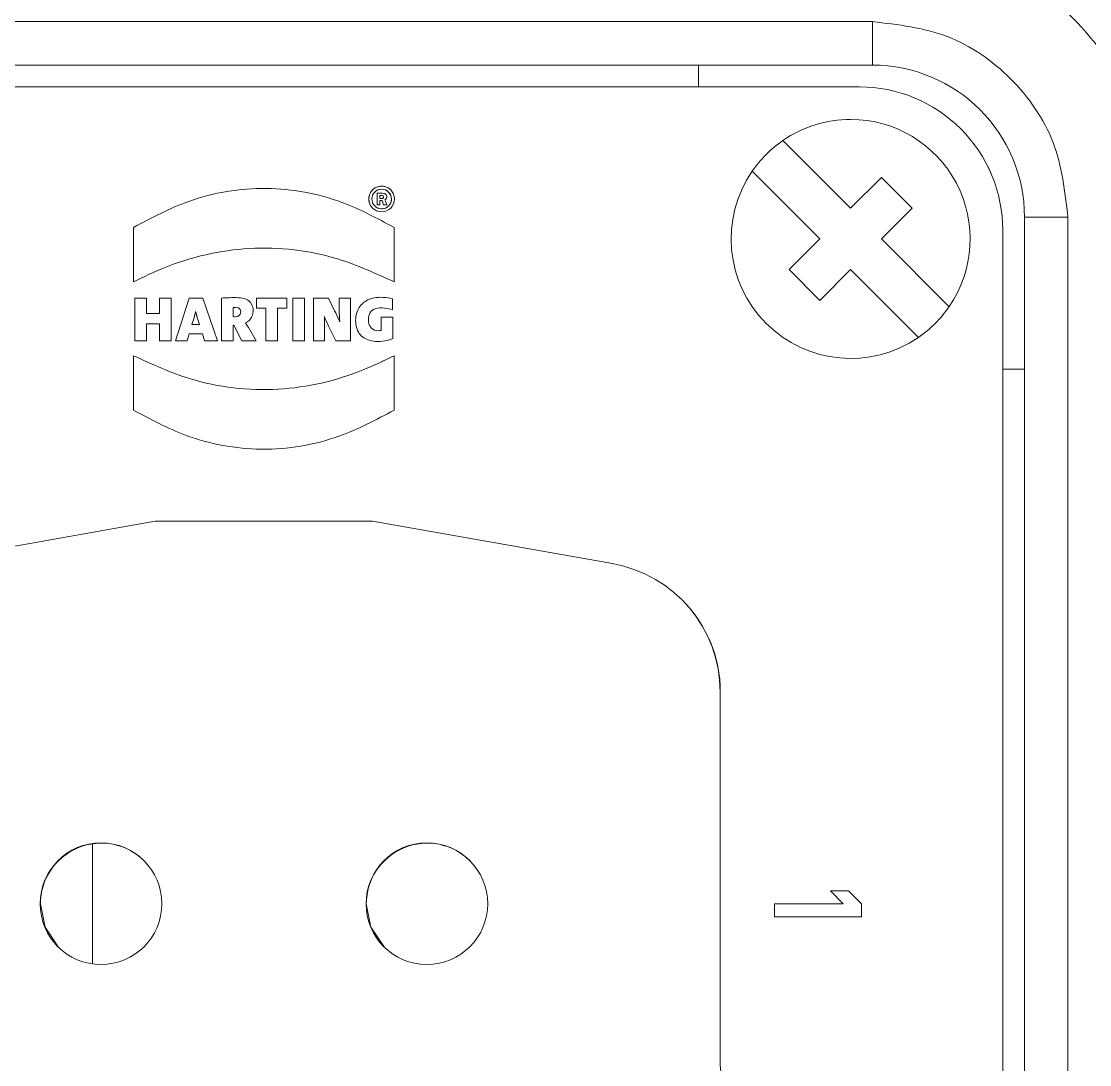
# Model space of a CAD drawing. Extents: x 4137 to 28680, y 2446 to 6814.
# Drawn here: x 24888.72 to 24919.69, y 5605.47 to 5635.72 of the extents above; entities that cross this region are included whole.
import ezdxf

# ---------------------------------------------------------------- set-up
doc = ezdxf.new("R2010")
doc.units = 0
doc.header["$LTSCALE"] = 0.5
doc.layers.get('0').update_dxf_attribs({"linetype": 'CONTINUOUS'})

msp = doc.modelspace()

# ---------------------------------------------------------------- linework, layer by layer
at = {"color": 7, "linetype": 'Continuous', "lineweight": 15}
for p, q in [((24913.392, 5635.715), (24878.112, 5635.715)), ((24913.392, 5635.715), (24878.112, 5635.715)), ((24913.392, 5635.715), (24913.392, 5634.455)), ((24913.392, 5635.715), (24913.392, 5634.455)), ((24913.392, 5634.455), (24878.112, 5634.455)), ((24913.392, 5634.455), (24878.112, 5634.455)), ((24908.352, 5634.455), (24908.352, 5633.824)), ((24908.352, 5634.455), (24908.352, 5633.824)), ((24913.015, 5633.824), (24878.491, 5633.824)), ((24913.015, 5633.824), (24878.491, 5633.824)), ((24915.955, 5632.606), (24915.955, 5632.606)), ((24915.955, 5632.606), (24915.955, 5632.606)), ((24910.798, 5632.27), (24912.762, 5630.306)), ((24910.798, 5632.27), (24912.762, 5630.306)), ((24911.871, 5629.415), (24909.907, 5631.379)), ((24911.871, 5629.415), (24909.907, 5631.379)), ((24912.762, 5630.306), (24913.653, 5631.197)), ((24912.762, 5630.306), (24913.653, 5631.197)), ((24913.653, 5631.197), (24914.544, 5630.306)), ((24913.653, 5631.197), (24914.544, 5630.306)), ((24899.186, 5630.743), (24899.03, 5630.743)), ((24899.03, 5630.743), (24899.03, 5630.405)), ((24899.03, 5630.743), (24899.03, 5630.405)), ((24899.03, 5630.743), (24899.03, 5630.743)), ((24899.186, 5630.743), (24899.03, 5630.743)), ((24899.186, 5630.743), (24899.03, 5630.743)), ((24899.03, 5630.743), (24899.03, 5630.405)), ((24899.03, 5630.743), (24899.03, 5630.405)), ((24899.03, 5630.743), (24899.03, 5630.743)), ((24899.186, 5630.743), (24899.03, 5630.743)), ((24899.114, 5630.679), (24899.171, 5630.679)), ((24899.114, 5630.679), (24899.114, 5630.583)), ((24899.114, 5630.679), (24899.171, 5630.679)), ((24899.114, 5630.679), (24899.114, 5630.583)), ((24899.256, 5630.73), (24899.186, 5630.743)), ((24899.256, 5630.73), (24899.186, 5630.743)), ((24899.186, 5630.743), (24899.186, 5630.743)), ((24899.256, 5630.73), (24899.186, 5630.743)), ((24899.256, 5630.73), (24899.186, 5630.743)), ((24899.186, 5630.743), (24899.186, 5630.743)), ((24899.205, 5630.665), (24899.205, 5630.665)), ((24899.205, 5630.665), (24899.205, 5630.665)), ((24899.296, 5630.696), (24899.256, 5630.73)), ((24899.296, 5630.696), (24899.256, 5630.73)), ((24899.256, 5630.73), (24899.256, 5630.73)), ((24899.296, 5630.696), (24899.256, 5630.73)), ((24899.296, 5630.696), (24899.256, 5630.73)), ((24899.256, 5630.73), (24899.256, 5630.73)), ((24899.309, 5630.645), (24899.296, 5630.696)), ((24899.309, 5630.645), (24899.296, 5630.696)), ((24899.302, 5630.601), (24899.309, 5630.645)), ((24899.302, 5630.601), (24899.309, 5630.645)), ((24899.364, 5630.774), (24899.364, 5630.774)), ((24899.364, 5630.774), (24899.364, 5630.774)), ((24898.961, 5630.372), (24898.961, 5630.371)), ((24898.961, 5630.372), (24898.961, 5630.371)), ((24899.03, 5630.405), (24899.114, 5630.405)), ((24899.03, 5630.405), (24899.114, 5630.405)), ((24899.171, 5630.583), (24899.114, 5630.583)), ((24899.114, 5630.583), (24899.171, 5630.583)), ((24899.114, 5630.583), (24899.114, 5630.583)), ((24899.171, 5630.583), (24899.114, 5630.583)), ((24899.114, 5630.583), (24899.171, 5630.583)), ((24899.114, 5630.583), (24899.114, 5630.583)), ((24899.114, 5630.405), (24899.114, 5630.526)), ((24899.114, 5630.526), (24899.177, 5630.526)), ((24899.114, 5630.405), (24899.114, 5630.526)), ((24899.114, 5630.526), (24899.177, 5630.526)), ((24899.171, 5630.583), (24899.171, 5630.583)), ((24899.171, 5630.583), (24899.171, 5630.583)), ((24899.177, 5630.526), (24899.22, 5630.405)), ((24899.177, 5630.526), (24899.22, 5630.405)), ((24899.177, 5630.526), (24899.177, 5630.526)), ((24899.177, 5630.526), (24899.22, 5630.405)), ((24899.177, 5630.526), (24899.22, 5630.405)), ((24899.177, 5630.526), (24899.177, 5630.526)), ((24899.22, 5630.405), (24899.313, 5630.405)), ((24899.22, 5630.405), (24899.313, 5630.405)), ((24899.25, 5630.551), (24899.281, 5630.571)), ((24899.25, 5630.551), (24899.281, 5630.571)), ((24899.264, 5630.529), (24899.25, 5630.551)), ((24899.264, 5630.529), (24899.25, 5630.551)), ((24899.27, 5630.514), (24899.264, 5630.529)), ((24899.27, 5630.514), (24899.264, 5630.529)), ((24899.313, 5630.405), (24899.27, 5630.514)), ((24899.313, 5630.405), (24899.27, 5630.514)), ((24899.281, 5630.571), (24899.302, 5630.601)), ((24899.281, 5630.571), (24899.302, 5630.601)), ((24899.447, 5630.573), (24899.447, 5630.573)), ((24899.447, 5630.573), (24899.447, 5630.573)), ((24914.544, 5630.306), (24913.653, 5629.415)), ((24914.544, 5630.306), (24913.653, 5629.415)), ((24919.062, 5630.045), (24917.802, 5630.045)), ((24917.802, 5573.345), (24917.802, 5630.045)), ((24919.062, 5630.045), (24917.802, 5630.045)), ((24917.802, 5573.345), (24917.802, 5630.045)), ((24919.062, 5573.345), (24919.062, 5630.045)), ((24919.062, 5573.345), (24919.062, 5630.045)), ((24891.966, 5628.169), (24891.966, 5629.748)), ((24891.966, 5629.748), (24891.966, 5629.748)), ((24891.966, 5629.748), (24891.966, 5628.169)), ((24891.966, 5628.169), (24891.966, 5629.748)), ((24891.966, 5629.748), (24891.966, 5629.748)), ((24891.966, 5629.748), (24891.966, 5628.169)), ((24899.526, 5629.748), (24899.526, 5628.169)), ((24899.526, 5629.748), (24899.526, 5628.169)), ((24910.98, 5628.524), (24911.871, 5629.415)), ((24910.98, 5628.524), (24911.871, 5629.415)), ((24913.653, 5629.415), (24915.617, 5627.451)), ((24913.653, 5629.415), (24915.617, 5627.451)), ((24917.173, 5573.722), (24917.173, 5629.666)), ((24917.173, 5573.722), (24917.173, 5629.666)), ((24911.871, 5627.633), (24910.98, 5628.524)), ((24911.871, 5627.633), (24910.98, 5628.524)), ((24912.762, 5628.524), (24911.871, 5627.633)), ((24912.762, 5628.524), (24911.871, 5627.633)), ((24914.726, 5626.56), (24912.762, 5628.524)), ((24914.726, 5626.56), (24912.762, 5628.524)), ((24892.006, 5627.702), (24892.348, 5627.702)), ((24892.006, 5626.465), (24892.006, 5627.702)), ((24892.006, 5626.465), (24892.006, 5627.702)), ((24892.006, 5627.702), (24892.006, 5627.702)), ((24892.006, 5627.702), (24892.348, 5627.702)), ((24892.006, 5627.702), (24892.348, 5627.702)), ((24892.006, 5626.465), (24892.006, 5627.702)), ((24892.006, 5626.465), (24892.006, 5627.702)), ((24892.006, 5627.702), (24892.006, 5627.702)), ((24892.006, 5627.702), (24892.348, 5627.702)), ((24892.348, 5627.702), (24892.348, 5627.251)), ((24892.348, 5627.702), (24892.348, 5627.251)), ((24892.718, 5627.702), (24893.059, 5627.702)), ((24892.718, 5627.251), (24892.718, 5627.702)), ((24892.718, 5627.251), (24892.718, 5627.702)), ((24892.718, 5627.702), (24892.718, 5627.702)), ((24892.718, 5627.702), (24893.059, 5627.702)), ((24892.718, 5627.702), (24893.059, 5627.702)), ((24892.718, 5627.251), (24892.718, 5627.702)), ((24892.718, 5627.251), (24892.718, 5627.702)), ((24892.718, 5627.702), (24892.718, 5627.702)), ((24892.718, 5627.702), (24893.059, 5627.702)), ((24893.059, 5627.702), (24893.059, 5626.465)), ((24893.059, 5627.702), (24893.059, 5626.465)), ((24893.181, 5626.465), (24893.585, 5627.702)), ((24893.181, 5626.465), (24893.585, 5627.702)), ((24893.182, 5626.465), (24893.585, 5627.702)), ((24893.182, 5626.465), (24893.585, 5627.702)), ((24893.585, 5627.702), (24893.975, 5627.702)), ((24893.585, 5627.702), (24893.585, 5627.702)), ((24893.585, 5627.702), (24893.975, 5627.702)), ((24893.585, 5627.702), (24893.975, 5627.702)), ((24893.585, 5627.702), (24893.585, 5627.702)), ((24893.585, 5627.702), (24893.975, 5627.702)), ((24893.975, 5627.702), (24894.399, 5626.465)), ((24893.975, 5627.702), (24894.399, 5626.465)), ((24894.52, 5627.702), (24894.571, 5627.705)), ((24894.52, 5627.702), (24894.571, 5627.705)), ((24894.52, 5627.702), (24894.571, 5627.705)), ((24894.52, 5627.702), (24894.571, 5627.705)), ((24894.52, 5626.465), (24894.52, 5627.702)), ((24894.52, 5626.465), (24894.52, 5627.702)), ((24894.52, 5627.702), (24894.52, 5627.702)), ((24894.52, 5626.465), (24894.52, 5627.702)), ((24894.52, 5626.465), (24894.52, 5627.702)), ((24894.52, 5627.702), (24894.52, 5627.702)), ((24894.571, 5627.705), (24894.627, 5627.708)), ((24894.571, 5627.705), (24894.627, 5627.708)), ((24894.571, 5627.705), (24894.627, 5627.708)), ((24894.571, 5627.705), (24894.627, 5627.708)), ((24894.571, 5627.705), (24894.571, 5627.705)), ((24894.571, 5627.705), (24894.571, 5627.705)), ((24894.627, 5627.708), (24894.686, 5627.71)), ((24894.627, 5627.708), (24894.686, 5627.71)), ((24894.627, 5627.708), (24894.686, 5627.709)), ((24894.627, 5627.708), (24894.686, 5627.709)), ((24894.627, 5627.708), (24894.627, 5627.708)), ((24894.627, 5627.708), (24894.627, 5627.708)), ((24894.686, 5627.71), (24894.748, 5627.711)), ((24894.686, 5627.709), (24894.748, 5627.711)), ((24894.686, 5627.71), (24894.748, 5627.711)), ((24894.686, 5627.709), (24894.748, 5627.711)), ((24894.686, 5627.71), (24894.686, 5627.709)), ((24894.686, 5627.71), (24894.686, 5627.709)), ((24894.748, 5627.711), (24894.811, 5627.712)), ((24894.748, 5627.711), (24894.811, 5627.712)), ((24894.748, 5627.711), (24894.811, 5627.712)), ((24894.748, 5627.711), (24894.811, 5627.712)), ((24894.748, 5627.711), (24894.748, 5627.711)), ((24894.748, 5627.711), (24894.748, 5627.711)), ((24894.811, 5627.712), (24894.877, 5627.712)), ((24894.811, 5627.712), (24894.877, 5627.712)), ((24894.811, 5627.712), (24894.811, 5627.712)), ((24894.811, 5627.712), (24894.877, 5627.712)), ((24894.811, 5627.712), (24894.877, 5627.712)), ((24894.811, 5627.712), (24894.811, 5627.712)), ((24894.877, 5627.712), (24894.943, 5627.712)), ((24894.877, 5627.712), (24894.943, 5627.712)), ((24894.877, 5627.712), (24894.877, 5627.712)), ((24894.877, 5627.712), (24894.943, 5627.712)), ((24894.877, 5627.712), (24894.943, 5627.712)), ((24894.877, 5627.712), (24894.877, 5627.712)), ((24894.943, 5627.712), (24895.008, 5627.71)), ((24894.943, 5627.712), (24895.008, 5627.71)), ((24894.943, 5627.712), (24894.943, 5627.712)), ((24894.943, 5627.712), (24895.008, 5627.71)), ((24894.943, 5627.712), (24895.008, 5627.71)), ((24894.943, 5627.712), (24894.943, 5627.712)), ((24895.008, 5627.71), (24895.069, 5627.705)), ((24895.008, 5627.71), (24895.07, 5627.705)), ((24895.008, 5627.71), (24895.008, 5627.71)), ((24895.008, 5627.71), (24895.069, 5627.705)), ((24895.008, 5627.71), (24895.07, 5627.705)), ((24895.008, 5627.71), (24895.008, 5627.71)), ((24895.069, 5627.705), (24895.126, 5627.696)), ((24895.069, 5627.705), (24895.07, 5627.705)), ((24895.069, 5627.705), (24895.126, 5627.696)), ((24895.069, 5627.705), (24895.07, 5627.705)), ((24895.07, 5627.705), (24895.126, 5627.696)), ((24895.07, 5627.705), (24895.126, 5627.696)), ((24895.126, 5627.696), (24895.178, 5627.683)), ((24895.126, 5627.696), (24895.178, 5627.683)), ((24895.126, 5627.696), (24895.126, 5627.696)), ((24895.126, 5627.696), (24895.178, 5627.683)), ((24895.126, 5627.696), (24895.178, 5627.683)), ((24895.126, 5627.696), (24895.126, 5627.696)), ((24895.178, 5627.683), (24895.226, 5627.667)), ((24895.178, 5627.683), (24895.226, 5627.667)), ((24895.178, 5627.683), (24895.178, 5627.683)), ((24895.178, 5627.683), (24895.226, 5627.667)), ((24895.178, 5627.683), (24895.226, 5627.667)), ((24895.178, 5627.683), (24895.178, 5627.683)), ((24895.226, 5627.667), (24895.269, 5627.646)), ((24895.226, 5627.667), (24895.269, 5627.646)), ((24895.226, 5627.667), (24895.226, 5627.667)), ((24895.226, 5627.667), (24895.269, 5627.646)), ((24895.226, 5627.667), (24895.269, 5627.646)), ((24895.226, 5627.667), (24895.226, 5627.667)), ((24895.269, 5627.646), (24895.307, 5627.622)), ((24895.269, 5627.646), (24895.307, 5627.621)), ((24895.269, 5627.646), (24895.269, 5627.646)), ((24895.269, 5627.646), (24895.307, 5627.622)), ((24895.269, 5627.646), (24895.307, 5627.621)), ((24895.269, 5627.646), (24895.269, 5627.646)), ((24895.307, 5627.622), (24895.341, 5627.593)), ((24895.307, 5627.622), (24895.307, 5627.621)), ((24895.307, 5627.622), (24895.341, 5627.593)), ((24895.307, 5627.622), (24895.307, 5627.621)), ((24895.307, 5627.621), (24895.341, 5627.593)), ((24895.307, 5627.621), (24895.341, 5627.593)), ((24895.341, 5627.593), (24895.369, 5627.559)), ((24895.341, 5627.593), (24895.369, 5627.559)), ((24895.369, 5627.559), (24895.393, 5627.522)), ((24895.369, 5627.559), (24895.393, 5627.522)), ((24895.536, 5627.702), (24896.412, 5627.702)), ((24895.536, 5627.409), (24895.536, 5627.702)), ((24895.536, 5627.702), (24896.412, 5627.702)), ((24895.536, 5627.702), (24895.536, 5627.702)), ((24895.536, 5627.409), (24895.536, 5627.702)), ((24895.536, 5627.702), (24896.412, 5627.702)), ((24895.536, 5627.409), (24895.536, 5627.702)), ((24895.536, 5627.702), (24896.412, 5627.702)), ((24895.536, 5627.702), (24895.536, 5627.702)), ((24895.536, 5627.409), (24895.536, 5627.702)), ((24896.412, 5627.702), (24896.412, 5627.409)), ((24896.412, 5627.702), (24896.412, 5627.409)), ((24896.584, 5626.465), (24896.584, 5627.702)), ((24896.584, 5627.702), (24896.925, 5627.702)), ((24896.584, 5626.465), (24896.584, 5627.702)), ((24896.584, 5627.702), (24896.584, 5627.702)), ((24896.584, 5627.702), (24896.925, 5627.702)), ((24896.584, 5626.465), (24896.584, 5627.702)), ((24896.584, 5627.702), (24896.925, 5627.702)), ((24896.584, 5626.465), (24896.584, 5627.702)), ((24896.584, 5627.702), (24896.584, 5627.702)), ((24896.584, 5627.702), (24896.925, 5627.702)), ((24896.925, 5627.702), (24896.925, 5626.465)), ((24896.925, 5627.702), (24896.925, 5626.465)), ((24897.182, 5627.702), (24897.618, 5627.702)), ((24897.182, 5626.465), (24897.182, 5627.702)), ((24897.182, 5626.465), (24897.182, 5627.702)), ((24897.182, 5627.702), (24897.182, 5627.702)), ((24897.182, 5627.702), (24897.618, 5627.702)), ((24897.182, 5627.702), (24897.618, 5627.702)), ((24897.182, 5626.465), (24897.182, 5627.702)), ((24897.182, 5626.465), (24897.182, 5627.702)), ((24897.182, 5627.702), (24897.182, 5627.702)), ((24897.182, 5627.702), (24897.618, 5627.702)), ((24897.618, 5627.702), (24897.798, 5627.334)), ((24897.618, 5627.702), (24897.798, 5627.334)), ((24897.935, 5627.702), (24898.264, 5627.702)), ((24897.935, 5627.27), (24897.935, 5627.702)), ((24897.935, 5627.27), (24897.935, 5627.702)), ((24897.935, 5627.702), (24897.935, 5627.702)), ((24897.935, 5627.702), (24898.264, 5627.702)), ((24897.935, 5627.702), (24898.264, 5627.702)), ((24897.935, 5627.27), (24897.935, 5627.702)), ((24897.935, 5627.27), (24897.935, 5627.702)), ((24897.935, 5627.702), (24897.935, 5627.702)), ((24897.935, 5627.702), (24898.264, 5627.702)), ((24898.264, 5627.702), (24898.264, 5626.465)), ((24898.264, 5627.702), (24898.264, 5626.465)), ((24898.57, 5627.503), (24898.603, 5627.537)), ((24898.57, 5627.503), (24898.603, 5627.537)), ((24898.57, 5627.503), (24898.603, 5627.537)), ((24898.57, 5627.503), (24898.603, 5627.537)), ((24898.603, 5627.537), (24898.638, 5627.568)), ((24898.603, 5627.537), (24898.638, 5627.568)), ((24898.603, 5627.537), (24898.638, 5627.568)), ((24898.603, 5627.537), (24898.638, 5627.568)), ((24898.603, 5627.537), (24898.603, 5627.537)), ((24898.603, 5627.537), (24898.603, 5627.537)), ((24898.638, 5627.568), (24898.676, 5627.596)), ((24898.638, 5627.568), (24898.676, 5627.596)), ((24898.638, 5627.568), (24898.676, 5627.596)), ((24898.638, 5627.568), (24898.676, 5627.596)), ((24898.638, 5627.568), (24898.638, 5627.568)), ((24898.638, 5627.568), (24898.638, 5627.568)), ((24898.676, 5627.596), (24898.717, 5627.622)), ((24898.676, 5627.596), (24898.717, 5627.622)), ((24898.676, 5627.596), (24898.717, 5627.622)), ((24898.676, 5627.596), (24898.717, 5627.622)), ((24898.676, 5627.596), (24898.676, 5627.596)), ((24898.676, 5627.596), (24898.676, 5627.596)), ((24898.717, 5627.622), (24898.76, 5627.645)), ((24898.717, 5627.622), (24898.76, 5627.645)), ((24898.717, 5627.622), (24898.76, 5627.645)), ((24898.717, 5627.622), (24898.76, 5627.645)), ((24898.717, 5627.622), (24898.717, 5627.622)), ((24898.717, 5627.622), (24898.717, 5627.622)), ((24898.76, 5627.645), (24898.805, 5627.665)), ((24898.76, 5627.645), (24898.805, 5627.665)), ((24898.76, 5627.645), (24898.805, 5627.665)), ((24898.76, 5627.645), (24898.805, 5627.665)), ((24898.76, 5627.645), (24898.76, 5627.645)), ((24898.76, 5627.645), (24898.76, 5627.645)), ((24898.805, 5627.665), (24898.853, 5627.682)), ((24898.805, 5627.665), (24898.853, 5627.682)), ((24898.805, 5627.665), (24898.853, 5627.682)), ((24898.805, 5627.665), (24898.853, 5627.682)), ((24898.805, 5627.665), (24898.805, 5627.665)), ((24898.805, 5627.665), (24898.805, 5627.665)), ((24898.853, 5627.682), (24898.903, 5627.697)), ((24898.853, 5627.682), (24898.904, 5627.697)), ((24898.853, 5627.682), (24898.903, 5627.697)), ((24898.853, 5627.682), (24898.904, 5627.697)), ((24898.853, 5627.682), (24898.853, 5627.682)), ((24898.853, 5627.682), (24898.853, 5627.682)), ((24898.903, 5627.697), (24898.956, 5627.708)), ((24898.903, 5627.697), (24898.956, 5627.708)), ((24898.903, 5627.697), (24898.904, 5627.697)), ((24898.903, 5627.697), (24898.904, 5627.697)), ((24898.904, 5627.697), (24898.956, 5627.708)), ((24898.904, 5627.697), (24898.956, 5627.708)), ((24898.956, 5627.708), (24899.011, 5627.716)), ((24898.956, 5627.708), (24899.011, 5627.716)), ((24898.956, 5627.708), (24899.011, 5627.716)), ((24898.956, 5627.708), (24899.011, 5627.716)), ((24898.956, 5627.708), (24898.956, 5627.708)), ((24898.956, 5627.708), (24898.956, 5627.708)), ((24899.011, 5627.716), (24899.068, 5627.721)), ((24899.011, 5627.716), (24899.068, 5627.721)), ((24899.011, 5627.716), (24899.068, 5627.721)), ((24899.011, 5627.716), (24899.068, 5627.721)), ((24899.011, 5627.716), (24899.011, 5627.716)), ((24899.011, 5627.716), (24899.011, 5627.716)), ((24899.068, 5627.721), (24899.127, 5627.723)), ((24899.068, 5627.721), (24899.127, 5627.723)), ((24899.068, 5627.721), (24899.127, 5627.723)), ((24899.068, 5627.721), (24899.127, 5627.723)), ((24899.068, 5627.721), (24899.068, 5627.721)), ((24899.068, 5627.721), (24899.068, 5627.721)), ((24899.127, 5627.723), (24899.208, 5627.721)), ((24899.127, 5627.723), (24899.208, 5627.72)), ((24899.127, 5627.723), (24899.127, 5627.723)), ((24899.127, 5627.723), (24899.208, 5627.721)), ((24899.127, 5627.723), (24899.208, 5627.72)), ((24899.127, 5627.723), (24899.127, 5627.723)), ((24899.208, 5627.721), (24899.285, 5627.714)), ((24899.208, 5627.721), (24899.208, 5627.72)), ((24899.208, 5627.721), (24899.285, 5627.714)), ((24899.208, 5627.721), (24899.208, 5627.72)), ((24899.208, 5627.72), (24899.285, 5627.714)), ((24899.208, 5627.72), (24899.285, 5627.714)), ((24899.285, 5627.714), (24899.357, 5627.704)), ((24899.285, 5627.714), (24899.357, 5627.704)), ((24899.285, 5627.714), (24899.285, 5627.714)), ((24899.285, 5627.714), (24899.357, 5627.704)), ((24899.285, 5627.714), (24899.357, 5627.704)), ((24899.285, 5627.714), (24899.285, 5627.714)), ((24899.357, 5627.704), (24899.422, 5627.691)), ((24899.357, 5627.704), (24899.422, 5627.691)), ((24899.357, 5627.704), (24899.357, 5627.704)), ((24899.357, 5627.704), (24899.422, 5627.691)), ((24899.357, 5627.704), (24899.422, 5627.691)), ((24899.357, 5627.704), (24899.357, 5627.704)), ((24899.422, 5627.691), (24899.48, 5627.675)), ((24899.422, 5627.691), (24899.48, 5627.675)), ((24899.422, 5627.691), (24899.422, 5627.691)), ((24899.422, 5627.691), (24899.48, 5627.675)), ((24899.422, 5627.691), (24899.48, 5627.675)), ((24899.422, 5627.691), (24899.422, 5627.691)), ((24899.48, 5627.675), (24899.48, 5627.363)), ((24899.48, 5627.675), (24899.48, 5627.363)), ((24892.348, 5627.251), (24892.718, 5627.251)), ((24892.348, 5627.251), (24892.718, 5627.251)), ((24892.348, 5627.251), (24892.348, 5627.251)), ((24892.348, 5627.251), (24892.718, 5627.251)), ((24892.348, 5627.251), (24892.718, 5627.251)), ((24892.348, 5627.251), (24892.348, 5627.251)), ((24892.718, 5627.251), (24892.718, 5627.251)), ((24892.718, 5627.251), (24892.718, 5627.251)), ((24893.739, 5627.193), (24893.754, 5627.252)), ((24893.739, 5627.193), (24893.754, 5627.252)), ((24893.754, 5627.252), (24893.767, 5627.308)), ((24893.754, 5627.252), (24893.767, 5627.308)), ((24893.767, 5627.308), (24893.783, 5627.252)), ((24893.767, 5627.308), (24893.783, 5627.252)), ((24893.767, 5627.308), (24893.767, 5627.308)), ((24893.767, 5627.308), (24893.783, 5627.252)), ((24893.767, 5627.308), (24893.783, 5627.252)), ((24893.767, 5627.308), (24893.767, 5627.308)), ((24893.783, 5627.252), (24893.798, 5627.194)), ((24893.783, 5627.252), (24893.799, 5627.194)), ((24893.783, 5627.252), (24893.783, 5627.252)), ((24893.783, 5627.252), (24893.798, 5627.194)), ((24893.783, 5627.252), (24893.799, 5627.194)), ((24893.783, 5627.252), (24893.783, 5627.252)), ((24894.861, 5627.428), (24894.878, 5627.429)), ((24894.861, 5627.428), (24894.878, 5627.429)), ((24894.861, 5627.162), (24894.861, 5627.428)), ((24894.861, 5627.162), (24894.861, 5627.428)), ((24894.878, 5627.429), (24894.901, 5627.43)), ((24894.878, 5627.429), (24894.901, 5627.43)), ((24894.901, 5627.43), (24894.925, 5627.431)), ((24894.901, 5627.43), (24894.925, 5627.431)), ((24894.925, 5627.431), (24895.014, 5627.413)), ((24894.925, 5627.431), (24895.014, 5627.413)), ((24895.014, 5627.413), (24895.062, 5627.366)), ((24895.014, 5627.413), (24895.062, 5627.366)), ((24895.064, 5627.238), (24895.032, 5627.194)), ((24895.064, 5627.238), (24895.032, 5627.194)), ((24895.064, 5627.238), (24895.032, 5627.194)), ((24895.064, 5627.238), (24895.032, 5627.194)), ((24895.062, 5627.366), (24895.076, 5627.299)), ((24895.062, 5627.366), (24895.076, 5627.299)), ((24895.062, 5627.366), (24895.062, 5627.366)), ((24895.062, 5627.366), (24895.076, 5627.299)), ((24895.062, 5627.366), (24895.076, 5627.299)), ((24895.062, 5627.366), (24895.062, 5627.366)), ((24895.076, 5627.299), (24895.064, 5627.238)), ((24895.076, 5627.299), (24895.064, 5627.238)), ((24895.076, 5627.299), (24895.064, 5627.238)), ((24895.076, 5627.299), (24895.064, 5627.238)), ((24895.064, 5627.238), (24895.064, 5627.238)), ((24895.064, 5627.238), (24895.064, 5627.238)), ((24895.076, 5627.299), (24895.076, 5627.299)), ((24895.076, 5627.299), (24895.076, 5627.299)), ((24895.393, 5627.522), (24895.411, 5627.48)), ((24895.393, 5627.522), (24895.411, 5627.48)), ((24895.411, 5627.48), (24895.424, 5627.433)), ((24895.411, 5627.48), (24895.424, 5627.433)), ((24895.43, 5627.263), (24895.415, 5627.203)), ((24895.43, 5627.263), (24895.415, 5627.203)), ((24895.424, 5627.433), (24895.432, 5627.381)), ((24895.424, 5627.433), (24895.432, 5627.381)), ((24895.435, 5627.325), (24895.43, 5627.263)), ((24895.435, 5627.325), (24895.43, 5627.263)), ((24895.432, 5627.381), (24895.435, 5627.325)), ((24895.432, 5627.381), (24895.435, 5627.325)), ((24895.803, 5627.409), (24895.536, 5627.409)), ((24895.803, 5627.409), (24895.536, 5627.409)), ((24895.803, 5626.465), (24895.803, 5627.409)), ((24895.803, 5626.465), (24895.803, 5627.409)), ((24895.803, 5627.409), (24895.803, 5627.409)), ((24895.803, 5626.465), (24895.803, 5627.409)), ((24895.803, 5626.465), (24895.803, 5627.409)), ((24895.803, 5627.409), (24895.803, 5627.409)), ((24896.144, 5627.409), (24896.144, 5626.465)), ((24896.412, 5627.409), (24896.144, 5627.409)), ((24896.144, 5627.409), (24896.144, 5626.465)), ((24896.412, 5627.409), (24896.144, 5627.409)), ((24897.798, 5627.334), (24897.83, 5627.268)), ((24897.798, 5627.334), (24897.83, 5627.268)), ((24897.83, 5627.268), (24897.862, 5627.202)), ((24897.83, 5627.268), (24897.862, 5627.202)), ((24897.936, 5627.188), (24897.935, 5627.27)), ((24897.936, 5627.188), (24897.935, 5627.27)), ((24897.935, 5627.27), (24897.935, 5627.27)), ((24897.936, 5627.188), (24897.935, 5627.27)), ((24897.936, 5627.188), (24897.935, 5627.27)), ((24897.935, 5627.27), (24897.935, 5627.27)), ((24898.424, 5627.207), (24898.435, 5627.255)), ((24898.424, 5627.207), (24898.435, 5627.255)), ((24898.424, 5627.207), (24898.435, 5627.255)), ((24898.424, 5627.207), (24898.435, 5627.255)), ((24898.435, 5627.255), (24898.45, 5627.302)), ((24898.435, 5627.255), (24898.45, 5627.302)), ((24898.435, 5627.255), (24898.45, 5627.302)), ((24898.435, 5627.255), (24898.45, 5627.302)), ((24898.435, 5627.255), (24898.435, 5627.255)), ((24898.435, 5627.255), (24898.435, 5627.255)), ((24898.45, 5627.302), (24898.468, 5627.347)), ((24898.45, 5627.302), (24898.468, 5627.347)), ((24898.45, 5627.302), (24898.468, 5627.346)), ((24898.45, 5627.302), (24898.468, 5627.346)), ((24898.45, 5627.302), (24898.45, 5627.302)), ((24898.45, 5627.302), (24898.45, 5627.302)), ((24898.468, 5627.347), (24898.489, 5627.389)), ((24898.468, 5627.346), (24898.489, 5627.389)), ((24898.468, 5627.347), (24898.489, 5627.389)), ((24898.468, 5627.346), (24898.489, 5627.389)), ((24898.468, 5627.347), (24898.468, 5627.346)), ((24898.468, 5627.347), (24898.468, 5627.346)), ((24898.489, 5627.389), (24898.513, 5627.43)), ((24898.489, 5627.389), (24898.513, 5627.43)), ((24898.489, 5627.389), (24898.513, 5627.429)), ((24898.489, 5627.389), (24898.513, 5627.429)), ((24898.489, 5627.389), (24898.489, 5627.389)), ((24898.489, 5627.389), (24898.489, 5627.389)), ((24898.513, 5627.43), (24898.54, 5627.468)), ((24898.513, 5627.429), (24898.54, 5627.468)), ((24898.513, 5627.43), (24898.54, 5627.468)), ((24898.513, 5627.429), (24898.54, 5627.468)), ((24898.513, 5627.43), (24898.513, 5627.429)), ((24898.513, 5627.43), (24898.513, 5627.429)), ((24898.54, 5627.468), (24898.57, 5627.503)), ((24898.54, 5627.468), (24898.57, 5627.503)), ((24898.54, 5627.468), (24898.57, 5627.503)), ((24898.54, 5627.468), (24898.57, 5627.503)), ((24898.54, 5627.468), (24898.54, 5627.468)), ((24898.54, 5627.468), (24898.54, 5627.468)), ((24898.57, 5627.503), (24898.57, 5627.503)), ((24898.57, 5627.503), (24898.57, 5627.503)), ((24898.808, 5627.235), (24898.791, 5627.186)), ((24898.808, 5627.235), (24898.791, 5627.186)), ((24898.832, 5627.28), (24898.808, 5627.235)), ((24898.832, 5627.28), (24898.808, 5627.235)), ((24898.862, 5627.319), (24898.832, 5627.28)), ((24898.862, 5627.319), (24898.832, 5627.28)), ((24898.898, 5627.352), (24898.862, 5627.319)), ((24898.898, 5627.352), (24898.862, 5627.319)), ((24898.942, 5627.378), (24898.898, 5627.352)), ((24898.942, 5627.378), (24898.898, 5627.352)), ((24898.993, 5627.398), (24898.942, 5627.378)), ((24898.993, 5627.398), (24898.942, 5627.378)), ((24899.05, 5627.41), (24898.993, 5627.398)), ((24899.05, 5627.41), (24898.993, 5627.398)), ((24899.114, 5627.414), (24899.05, 5627.41)), ((24899.114, 5627.414), (24899.05, 5627.41)), ((24899.178, 5627.413), (24899.114, 5627.414)), ((24899.178, 5627.413), (24899.114, 5627.414)), ((24899.245, 5627.408), (24899.178, 5627.413)), ((24899.245, 5627.408), (24899.178, 5627.413)), ((24899.311, 5627.401), (24899.245, 5627.408)), ((24899.311, 5627.401), (24899.245, 5627.408)), ((24899.375, 5627.391), (24899.311, 5627.401)), ((24899.375, 5627.391), (24899.311, 5627.401)), ((24899.432, 5627.378), (24899.375, 5627.391)), ((24899.432, 5627.378), (24899.375, 5627.391)), ((24899.48, 5627.363), (24899.432, 5627.378)), ((24899.48, 5627.363), (24899.432, 5627.378)), ((24892.348, 5626.952), (24892.348, 5626.465)), ((24892.718, 5626.952), (24892.348, 5626.952)), ((24892.348, 5626.952), (24892.348, 5626.465)), ((24892.718, 5626.952), (24892.348, 5626.952)), ((24892.718, 5626.465), (24892.718, 5626.952)), ((24892.718, 5626.465), (24892.718, 5626.952)), ((24892.718, 5626.952), (24892.718, 5626.952)), ((24892.718, 5626.465), (24892.718, 5626.952)), ((24892.718, 5626.465), (24892.718, 5626.952)), ((24892.718, 5626.952), (24892.718, 5626.952)), ((24893.662, 5626.935), (24893.722, 5627.132)), ((24893.662, 5626.935), (24893.722, 5627.132)), ((24893.878, 5626.935), (24893.662, 5626.935)), ((24893.662, 5626.935), (24893.662, 5626.935)), ((24893.878, 5626.935), (24893.662, 5626.935)), ((24893.878, 5626.935), (24893.662, 5626.935)), ((24893.662, 5626.935), (24893.662, 5626.935)), ((24893.878, 5626.935), (24893.662, 5626.935)), ((24893.722, 5627.132), (24893.739, 5627.193)), ((24893.722, 5627.132), (24893.739, 5627.193)), ((24893.798, 5627.194), (24893.816, 5627.134)), ((24893.799, 5627.194), (24893.798, 5627.194)), ((24893.798, 5627.194), (24893.816, 5627.134)), ((24893.799, 5627.194), (24893.798, 5627.194)), ((24893.799, 5627.194), (24893.816, 5627.134)), ((24893.799, 5627.194), (24893.816, 5627.134)), ((24893.816, 5627.134), (24893.878, 5626.935)), ((24893.816, 5627.134), (24893.878, 5626.935)), ((24893.816, 5627.134), (24893.816, 5627.134)), ((24893.816, 5627.134), (24893.878, 5626.935)), ((24893.816, 5627.134), (24893.878, 5626.935)), ((24893.816, 5627.134), (24893.816, 5627.134)), ((24893.878, 5626.935), (24893.878, 5626.935)), ((24893.878, 5626.935), (24893.878, 5626.935)), ((24894.877, 5627.16), (24894.861, 5627.162)), ((24894.878, 5627.16), (24894.861, 5627.162)), ((24894.861, 5627.162), (24894.861, 5627.162)), ((24894.877, 5627.16), (24894.861, 5627.162)), ((24894.878, 5627.16), (24894.861, 5627.162)), ((24894.861, 5627.162), (24894.861, 5627.162)), ((24894.861, 5626.915), (24894.861, 5626.465)), ((24894.877, 5626.915), (24894.861, 5626.915)), ((24894.861, 5626.915), (24894.861, 5626.465)), ((24894.877, 5626.915), (24894.861, 5626.915)), ((24894.898, 5627.159), (24894.877, 5627.16)), ((24894.878, 5627.16), (24894.877, 5627.16)), ((24894.898, 5627.159), (24894.877, 5627.16)), ((24894.878, 5627.16), (24894.877, 5627.16)), ((24895.107, 5626.465), (24894.877, 5626.915)), ((24895.107, 5626.465), (24894.877, 5626.915)), ((24894.877, 5626.915), (24894.877, 5626.915)), ((24895.107, 5626.465), (24894.877, 5626.915)), ((24895.107, 5626.465), (24894.877, 5626.915)), ((24894.877, 5626.915), (24894.877, 5626.915)), ((24894.898, 5627.159), (24894.878, 5627.16)), ((24894.898, 5627.159), (24894.878, 5627.16)), ((24894.918, 5627.158), (24894.898, 5627.159)), ((24894.918, 5627.158), (24894.898, 5627.159)), ((24894.898, 5627.159), (24894.898, 5627.159)), ((24894.918, 5627.158), (24894.898, 5627.159)), ((24894.918, 5627.158), (24894.898, 5627.159)), ((24894.898, 5627.159), (24894.898, 5627.159)), ((24894.982, 5627.167), (24894.918, 5627.158)), ((24894.982, 5627.167), (24894.918, 5627.158)), ((24894.982, 5627.167), (24894.918, 5627.158)), ((24894.982, 5627.167), (24894.918, 5627.158)), ((24894.918, 5627.158), (24894.918, 5627.158)), ((24894.918, 5627.158), (24894.918, 5627.158)), ((24895.032, 5627.194), (24894.982, 5627.167)), ((24895.032, 5627.194), (24894.982, 5627.167)), ((24895.032, 5627.194), (24894.982, 5627.167)), ((24895.032, 5627.194), (24894.982, 5627.167)), ((24894.982, 5627.167), (24894.982, 5627.167)), ((24894.982, 5627.167), (24894.982, 5627.167)), ((24895.032, 5627.194), (24895.032, 5627.194)), ((24895.032, 5627.194), (24895.032, 5627.194)), ((24895.269, 5627.013), (24895.213, 5626.985)), ((24895.269, 5627.013), (24895.213, 5626.985)), ((24895.213, 5626.985), (24895.245, 5626.937)), ((24895.213, 5626.985), (24895.245, 5626.937)), ((24895.245, 5626.937), (24895.275, 5626.89)), ((24895.245, 5626.937), (24895.275, 5626.89)), ((24895.318, 5627.05), (24895.269, 5627.013)), ((24895.318, 5627.05), (24895.269, 5627.013)), ((24895.359, 5627.094), (24895.318, 5627.05)), ((24895.359, 5627.094), (24895.318, 5627.05)), ((24895.391, 5627.146), (24895.359, 5627.094)), ((24895.391, 5627.146), (24895.359, 5627.094)), ((24895.415, 5627.203), (24895.391, 5627.146)), ((24895.415, 5627.203), (24895.391, 5627.146)), ((24897.501, 5627.167), (24897.506, 5627.102)), ((24897.527, 5627.102), (24897.501, 5627.167)), ((24897.527, 5627.102), (24897.501, 5627.167)), ((24897.501, 5627.167), (24897.501, 5627.167)), ((24897.501, 5627.167), (24897.506, 5627.102)), ((24897.527, 5627.102), (24897.501, 5627.167)), ((24897.527, 5627.102), (24897.501, 5627.167)), ((24897.501, 5627.167), (24897.501, 5627.167)), ((24897.506, 5627.102), (24897.509, 5627.041)), ((24897.506, 5627.102), (24897.509, 5627.041)), ((24897.509, 5627.041), (24897.51, 5626.971)), ((24897.509, 5627.041), (24897.51, 5626.971)), ((24897.51, 5626.971), (24897.51, 5626.465)), ((24897.51, 5626.971), (24897.51, 5626.465)), ((24897.556, 5627.033), (24897.527, 5627.102)), ((24897.556, 5627.033), (24897.527, 5627.102)), ((24897.527, 5627.102), (24897.527, 5627.102)), ((24897.556, 5627.033), (24897.527, 5627.102)), ((24897.556, 5627.033), (24897.527, 5627.102)), ((24897.527, 5627.102), (24897.527, 5627.102)), ((24897.588, 5626.961), (24897.556, 5627.033)), ((24897.589, 5626.961), (24897.556, 5627.033)), ((24897.556, 5627.033), (24897.556, 5627.033)), ((24897.588, 5626.961), (24897.556, 5627.033)), ((24897.589, 5626.961), (24897.556, 5627.033)), ((24897.556, 5627.033), (24897.556, 5627.033)), ((24897.623, 5626.888), (24897.588, 5626.961)), ((24897.588, 5626.961), (24897.589, 5626.961)), ((24897.623, 5626.888), (24897.588, 5626.961)), ((24897.588, 5626.961), (24897.589, 5626.961)), ((24897.623, 5626.888), (24897.589, 5626.961)), ((24897.623, 5626.888), (24897.589, 5626.961)), ((24897.862, 5627.202), (24897.892, 5627.137)), ((24897.862, 5627.202), (24897.892, 5627.137)), ((24897.892, 5627.137), (24897.921, 5627.074)), ((24897.892, 5627.137), (24897.921, 5627.074)), ((24897.921, 5627.074), (24897.948, 5627.013)), ((24897.921, 5627.074), (24897.948, 5627.013)), ((24897.941, 5627.1), (24897.936, 5627.188)), ((24897.941, 5627.1), (24897.936, 5627.188)), ((24897.936, 5627.188), (24897.936, 5627.188)), ((24897.941, 5627.1), (24897.936, 5627.188)), ((24897.941, 5627.1), (24897.936, 5627.188)), ((24897.936, 5627.188), (24897.936, 5627.188)), ((24897.948, 5627.013), (24897.941, 5627.1)), ((24897.948, 5627.013), (24897.941, 5627.1)), ((24897.941, 5627.1), (24897.941, 5627.1)), ((24897.948, 5627.013), (24897.941, 5627.1)), ((24897.948, 5627.013), (24897.941, 5627.1)), ((24897.941, 5627.1), (24897.941, 5627.1)), ((24897.948, 5627.013), (24897.948, 5627.013)), ((24897.948, 5627.013), (24897.948, 5627.013)), ((24898.408, 5627.05), (24898.41, 5627.104)), ((24898.408, 5627.05), (24898.41, 5627.104)), ((24898.41, 5626.996), (24898.408, 5627.05)), ((24898.408, 5627.05), (24898.409, 5627.05)), ((24898.41, 5626.996), (24898.408, 5627.05)), ((24898.408, 5627.05), (24898.409, 5627.05)), ((24898.409, 5627.05), (24898.41, 5627.104)), ((24898.409, 5627.05), (24898.41, 5627.104)), ((24898.41, 5626.996), (24898.409, 5627.05)), ((24898.41, 5626.996), (24898.409, 5627.05)), ((24898.41, 5627.104), (24898.415, 5627.156)), ((24898.41, 5627.104), (24898.415, 5627.156)), ((24898.41, 5627.104), (24898.415, 5627.156)), ((24898.41, 5627.104), (24898.415, 5627.156)), ((24898.41, 5627.104), (24898.41, 5627.104)), ((24898.41, 5627.104), (24898.41, 5627.104)), ((24898.415, 5626.943), (24898.41, 5626.996)), ((24898.415, 5626.943), (24898.41, 5626.996)), ((24898.41, 5626.996), (24898.41, 5626.996)), ((24898.415, 5626.943), (24898.41, 5626.996)), ((24898.415, 5626.943), (24898.41, 5626.996)), ((24898.41, 5626.996), (24898.41, 5626.996)), ((24898.415, 5627.156), (24898.424, 5627.207)), ((24898.415, 5627.156), (24898.424, 5627.207)), ((24898.415, 5627.156), (24898.424, 5627.207)), ((24898.415, 5627.156), (24898.424, 5627.207)), ((24898.415, 5627.156), (24898.415, 5627.156)), ((24898.415, 5627.156), (24898.415, 5627.156)), ((24898.423, 5626.893), (24898.415, 5626.943)), ((24898.423, 5626.893), (24898.415, 5626.943)), ((24898.415, 5626.943), (24898.415, 5626.943)), ((24898.423, 5626.893), (24898.415, 5626.943)), ((24898.423, 5626.893), (24898.415, 5626.943)), ((24898.415, 5626.943), (24898.415, 5626.943)), ((24898.424, 5627.207), (24898.424, 5627.207)), ((24898.424, 5627.207), (24898.424, 5627.207)), ((24898.781, 5627.132), (24898.778, 5627.074)), ((24898.781, 5627.132), (24898.778, 5627.074)), ((24898.778, 5627.074), (24898.782, 5627.012)), ((24898.778, 5627.074), (24898.782, 5627.012)), ((24898.791, 5627.186), (24898.781, 5627.132)), ((24898.791, 5627.186), (24898.781, 5627.132)), ((24898.782, 5627.012), (24898.792, 5626.956)), ((24898.782, 5627.012), (24898.792, 5626.956)), ((24898.792, 5626.956), (24898.81, 5626.906)), ((24898.792, 5626.956), (24898.81, 5626.906)), ((24899.151, 5627.149), (24899.491, 5627.149)), ((24899.151, 5626.764), (24899.151, 5627.149)), ((24899.151, 5626.764), (24899.151, 5627.149)), ((24899.151, 5627.149), (24899.151, 5627.149)), ((24899.151, 5627.149), (24899.491, 5627.149)), ((24899.151, 5627.149), (24899.491, 5627.149)), ((24899.151, 5626.764), (24899.151, 5627.149)), ((24899.151, 5626.764), (24899.151, 5627.149)), ((24899.151, 5627.149), (24899.151, 5627.149)), ((24899.151, 5627.149), (24899.491, 5627.149)), ((24899.491, 5627.149), (24899.491, 5626.529)), ((24899.491, 5627.149), (24899.491, 5626.529)), ((24893.581, 5626.667), (24893.519, 5626.465)), ((24893.581, 5626.667), (24893.519, 5626.465)), ((24893.963, 5626.667), (24893.581, 5626.667)), ((24893.963, 5626.667), (24893.581, 5626.667)), ((24894.027, 5626.465), (24893.963, 5626.667)), ((24894.027, 5626.465), (24893.963, 5626.667)), ((24893.963, 5626.667), (24893.963, 5626.667)), ((24894.027, 5626.465), (24893.963, 5626.667)), ((24894.027, 5626.465), (24893.963, 5626.667)), ((24893.963, 5626.667), (24893.963, 5626.667)), ((24895.275, 5626.89), (24895.303, 5626.843)), ((24895.275, 5626.89), (24895.303, 5626.843)), ((24895.303, 5626.843), (24895.521, 5626.465)), ((24895.303, 5626.843), (24895.521, 5626.465)), ((24897.831, 5626.465), (24897.623, 5626.888)), ((24897.831, 5626.465), (24897.623, 5626.888)), ((24897.623, 5626.888), (24897.623, 5626.888)), ((24897.831, 5626.465), (24897.623, 5626.888)), ((24897.831, 5626.465), (24897.623, 5626.888)), ((24897.623, 5626.888), (24897.623, 5626.888)), ((24898.435, 5626.845), (24898.423, 5626.893)), ((24898.435, 5626.845), (24898.423, 5626.893)), ((24898.423, 5626.893), (24898.423, 5626.893)), ((24898.435, 5626.845), (24898.423, 5626.893)), ((24898.435, 5626.845), (24898.423, 5626.893)), ((24898.423, 5626.893), (24898.423, 5626.893)), ((24898.449, 5626.799), (24898.435, 5626.845)), ((24898.45, 5626.799), (24898.435, 5626.845)), ((24898.435, 5626.845), (24898.435, 5626.845)), ((24898.449, 5626.799), (24898.435, 5626.845)), ((24898.45, 5626.799), (24898.435, 5626.845)), ((24898.435, 5626.845), (24898.435, 5626.845)), ((24898.467, 5626.756), (24898.449, 5626.799)), ((24898.449, 5626.799), (24898.45, 5626.799)), ((24898.467, 5626.756), (24898.449, 5626.799)), ((24898.449, 5626.799), (24898.45, 5626.799)), ((24898.468, 5626.756), (24898.45, 5626.799)), ((24898.468, 5626.756), (24898.45, 5626.799)), ((24898.489, 5626.715), (24898.467, 5626.756)), ((24898.467, 5626.756), (24898.468, 5626.756)), ((24898.489, 5626.715), (24898.467, 5626.756)), ((24898.467, 5626.756), (24898.468, 5626.756)), ((24898.489, 5626.715), (24898.468, 5626.756)), ((24898.489, 5626.715), (24898.468, 5626.756)), ((24898.513, 5626.676), (24898.489, 5626.715)), ((24898.513, 5626.676), (24898.489, 5626.715)), ((24898.489, 5626.715), (24898.489, 5626.715)), ((24898.513, 5626.676), (24898.489, 5626.715)), ((24898.513, 5626.676), (24898.489, 5626.715)), ((24898.489, 5626.715), (24898.489, 5626.715)), ((24898.54, 5626.641), (24898.513, 5626.676)), ((24898.541, 5626.641), (24898.513, 5626.676)), ((24898.513, 5626.676), (24898.513, 5626.676)), ((24898.54, 5626.641), (24898.513, 5626.676)), ((24898.541, 5626.641), (24898.513, 5626.676)), ((24898.513, 5626.676), (24898.513, 5626.676)), ((24898.571, 5626.608), (24898.54, 5626.641)), ((24898.54, 5626.641), (24898.541, 5626.641)), ((24898.571, 5626.608), (24898.54, 5626.641)), ((24898.54, 5626.641), (24898.541, 5626.641)), ((24898.571, 5626.608), (24898.541, 5626.641)), ((24898.571, 5626.608), (24898.541, 5626.641)), ((24898.605, 5626.577), (24898.571, 5626.608)), ((24898.605, 5626.577), (24898.571, 5626.608)), ((24898.81, 5626.906), (24898.835, 5626.862)), ((24898.81, 5626.906), (24898.835, 5626.862)), ((24898.835, 5626.862), (24898.868, 5626.825)), ((24898.835, 5626.862), (24898.868, 5626.825)), ((24898.868, 5626.825), (24898.909, 5626.795)), ((24898.868, 5626.825), (24898.909, 5626.795)), ((24898.868, 5626.825), (24898.868, 5626.825)), ((24898.868, 5626.825), (24898.909, 5626.795)), ((24898.868, 5626.825), (24898.909, 5626.795)), ((24898.868, 5626.825), (24898.868, 5626.825)), ((24898.909, 5626.795), (24898.958, 5626.773)), ((24898.909, 5626.795), (24898.958, 5626.773)), ((24898.909, 5626.795), (24898.909, 5626.795)), ((24898.909, 5626.795), (24898.958, 5626.773)), ((24898.909, 5626.795), (24898.958, 5626.773)), ((24898.909, 5626.795), (24898.909, 5626.795)), ((24898.958, 5626.773), (24899.015, 5626.76)), ((24898.958, 5626.773), (24899.015, 5626.76)), ((24898.958, 5626.773), (24898.958, 5626.773)), ((24898.958, 5626.773), (24899.015, 5626.76)), ((24898.958, 5626.773), (24899.015, 5626.76)), ((24898.958, 5626.773), (24898.958, 5626.773)), ((24899.015, 5626.76), (24899.081, 5626.755)), ((24899.015, 5626.76), (24899.081, 5626.755)), ((24899.015, 5626.76), (24899.015, 5626.76)), ((24899.015, 5626.76), (24899.081, 5626.755)), ((24899.015, 5626.76), (24899.081, 5626.755)), ((24899.015, 5626.76), (24899.015, 5626.76)), ((24899.081, 5626.755), (24899.107, 5626.756)), ((24899.081, 5626.755), (24899.107, 5626.756)), ((24899.081, 5626.755), (24899.107, 5626.756)), ((24899.081, 5626.755), (24899.107, 5626.756)), ((24899.081, 5626.755), (24899.081, 5626.755)), ((24899.081, 5626.755), (24899.081, 5626.755)), ((24899.107, 5626.756), (24899.13, 5626.759)), ((24899.107, 5626.756), (24899.13, 5626.759)), ((24899.107, 5626.756), (24899.13, 5626.759)), ((24899.107, 5626.756), (24899.13, 5626.759)), ((24899.107, 5626.756), (24899.107, 5626.756)), ((24899.107, 5626.756), (24899.107, 5626.756)), ((24899.13, 5626.759), (24899.151, 5626.764)), ((24899.13, 5626.759), (24899.151, 5626.764)), ((24899.13, 5626.759), (24899.151, 5626.764)), ((24899.13, 5626.759), (24899.151, 5626.764)), ((24899.13, 5626.759), (24899.13, 5626.759)), ((24899.13, 5626.759), (24899.13, 5626.759)), ((24899.151, 5626.764), (24899.151, 5626.764)), ((24899.151, 5626.764), (24899.151, 5626.764)), ((24892.348, 5626.465), (24892.006, 5626.465)), ((24892.348, 5626.465), (24892.006, 5626.465)), ((24893.059, 5626.465), (24892.718, 5626.465)), ((24893.059, 5626.465), (24892.718, 5626.465)), ((24893.519, 5626.465), (24893.181, 5626.465)), ((24893.519, 5626.465), (24893.181, 5626.465)), ((24894.399, 5626.465), (24894.027, 5626.465)), ((24894.399, 5626.465), (24894.027, 5626.465)), ((24894.861, 5626.465), (24894.52, 5626.465)), ((24894.861, 5626.465), (24894.52, 5626.465)), ((24895.521, 5626.465), (24895.107, 5626.465)), ((24895.521, 5626.465), (24895.107, 5626.465)), ((24896.144, 5626.465), (24895.803, 5626.465)), ((24896.144, 5626.465), (24895.803, 5626.465)), ((24896.925, 5626.465), (24896.584, 5626.465)), ((24896.925, 5626.465), (24896.584, 5626.465)), ((24897.51, 5626.465), (24897.182, 5626.465)), ((24897.51, 5626.465), (24897.182, 5626.465)), ((24898.264, 5626.465), (24897.831, 5626.465)), ((24898.264, 5626.465), (24897.831, 5626.465)), ((24898.642, 5626.55), (24898.605, 5626.577)), ((24898.642, 5626.55), (24898.605, 5626.577)), ((24898.682, 5626.525), (24898.642, 5626.55)), ((24898.682, 5626.525), (24898.642, 5626.55)), ((24898.725, 5626.504), (24898.682, 5626.525)), ((24898.725, 5626.504), (24898.682, 5626.525)), ((24898.771, 5626.486), (24898.725, 5626.504)), ((24898.771, 5626.486), (24898.725, 5626.504)), ((24898.82, 5626.47), (24898.771, 5626.486)), ((24898.82, 5626.47), (24898.771, 5626.486)), ((24898.872, 5626.459), (24898.82, 5626.47)), ((24898.872, 5626.459), (24898.82, 5626.47)), ((24898.927, 5626.45), (24898.872, 5626.459)), ((24898.927, 5626.45), (24898.872, 5626.459)), ((24898.985, 5626.445), (24898.927, 5626.45)), ((24898.985, 5626.445), (24898.927, 5626.45)), ((24899.046, 5626.443), (24898.985, 5626.445)), ((24899.046, 5626.443), (24898.985, 5626.445)), ((24899.118, 5626.445), (24899.046, 5626.443)), ((24899.118, 5626.445), (24899.046, 5626.443)), ((24899.187, 5626.451), (24899.118, 5626.445)), ((24899.187, 5626.451), (24899.118, 5626.445)), ((24899.255, 5626.46), (24899.187, 5626.451)), ((24899.255, 5626.46), (24899.187, 5626.451)), ((24899.319, 5626.473), (24899.255, 5626.46)), ((24899.319, 5626.473), (24899.255, 5626.46)), ((24899.38, 5626.489), (24899.319, 5626.473)), ((24899.38, 5626.489), (24899.319, 5626.473)), ((24899.438, 5626.508), (24899.38, 5626.489)), ((24899.438, 5626.508), (24899.38, 5626.489)), ((24899.491, 5626.529), (24899.438, 5626.508)), ((24899.491, 5626.529), (24899.438, 5626.508)), ((24891.966, 5624.451), (24891.966, 5626.03)), ((24891.966, 5626.03), (24891.966, 5626.03)), ((24891.966, 5624.451), (24891.966, 5626.03)), ((24891.966, 5624.451), (24891.966, 5626.03)), ((24891.966, 5626.03), (24891.966, 5626.03)), ((24891.966, 5624.451), (24891.966, 5626.03)), ((24899.526, 5626.03), (24899.526, 5624.451)), ((24899.526, 5626.03), (24899.526, 5624.451)), ((24917.173, 5625.635), (24917.802, 5625.635)), ((24917.173, 5620.468), (24917.173, 5625.635)), ((24917.173, 5625.635), (24917.802, 5625.635)), ((24917.173, 5620.468), (24917.173, 5625.635)), ((24886.71, 5620.189), (24892.599, 5621.228)), ((24886.71, 5620.189), (24892.599, 5621.228)), ((24892.599, 5621.228), (24898.899, 5621.228)), ((24892.599, 5621.228), (24898.899, 5621.228)), ((24898.899, 5621.228), (24905.856, 5620.001)), ((24898.899, 5621.228), (24905.856, 5620.001)), ((24917.177, 5620.464), (24917.173, 5620.468)), ((24917.177, 5620.464), (24917.173, 5620.468)), ((24917.177, 5582.916), (24917.177, 5620.464)), ((24917.177, 5582.916), (24917.177, 5620.464)), ((24907.876, 5618.948), (24907.872, 5618.951)), ((24907.876, 5618.948), (24907.872, 5618.951)), ((24908.979, 5616.278), (24908.979, 5605.478)), ((24908.983, 5616.275), (24908.979, 5616.278)), ((24908.979, 5616.278), (24908.979, 5605.478)), ((24908.983, 5616.275), (24908.979, 5616.278)), ((24908.983, 5616.275), (24908.983, 5605.474)), ((24908.983, 5616.275), (24908.983, 5605.474)), ((24890.775, 5611.877), (24890.775, 5608.393)), ((24890.775, 5611.877), (24890.775, 5608.393)), ((24912.175, 5610.518), (24912.704, 5610.518)), ((24912.545, 5610.14), (24912.175, 5610.518)), ((24912.175, 5610.518), (24912.704, 5610.518)), ((24912.545, 5610.14), (24912.175, 5610.518)), ((24912.704, 5610.518), (24913.074, 5610.14)), ((24912.704, 5610.518), (24913.074, 5610.14)), ((24889.26, 5610.14), (24889.268, 5610.132)), ((24889.26, 5610.14), (24889.268, 5610.132)), ((24898.71, 5610.14), (24898.718, 5610.132)), ((24898.71, 5610.14), (24898.718, 5610.132)), ((24910.554, 5609.762), (24910.554, 5610.14)), ((24910.554, 5610.14), (24912.545, 5610.14)), ((24910.554, 5609.762), (24910.554, 5610.14)), ((24910.554, 5610.14), (24912.545, 5610.14)), ((24913.074, 5610.14), (24913.074, 5609.762)), ((24913.074, 5610.14), (24913.074, 5609.762)), ((24913.074, 5609.762), (24910.554, 5609.762)), ((24913.074, 5609.762), (24910.554, 5609.762)), ((24908.979, 5605.478), (24908.983, 5605.474)), ((24908.979, 5605.478), (24908.983, 5605.474))]:
    msp.add_line(p, q, dxfattribs=at)
at = {"color": 8, "linetype": 'Continuous', "lineweight": 15}
msp.add_line((24917.173, 5629.666), (24917.173, 5629.666), dxfattribs=at)
msp.add_line((24917.173, 5629.666), (24917.173, 5629.666), dxfattribs=at)
at = {"color": 7, "linetype": 'Continuous', "lineweight": 15, "flags": 128}
for points in [[(24899.447, 5630.573), (24899.426, 5630.682), (24899.364, 5630.774)], [(24899.447, 5630.573), (24899.426, 5630.682), (24899.364, 5630.774)], [(24889.268, 5610.132), (24889.402, 5609.457), (24889.784, 5608.885)], [(24889.268, 5610.132), (24889.402, 5609.457), (24889.784, 5608.885)], [(24898.718, 5610.132), (24898.852, 5609.457), (24899.234, 5608.885)], [(24898.718, 5610.132), (24898.852, 5609.457), (24899.234, 5608.885)]]:
    msp.add_lwpolyline(points, dxfattribs=at)
at = {"color": 7, "linetype": 'Continuous', "lineweight": 15}
for centre, radius in [((24899.162, 5630.573), 0.373), ((24899.162, 5630.573), 0.373), ((24899.162, 5630.573), 0.285), ((24899.162, 5630.573), 0.285), ((24891.024, 5610.14), 1.764), ((24891.024, 5610.14), 1.764), ((24900.474, 5610.14), 1.764), ((24900.474, 5610.14), 1.764)]:
    msp.add_circle(centre, radius, dxfattribs=at)
for centre, radius, start, end in [((24913.392, 5630.045), 9.45, 0, 90), ((24913.392, 5630.045), 9.45, 0, 90), ((24913.392, 5630.045), 4.41, 0, 90), ((24913.392, 5630.045), 4.41, 0, 90), ((24913.015, 5629.666), 4.158, 359.9999, 90), ((24913.015, 5629.666), 4.158, 359.9999, 90), ((24912.762, 5629.415), 3.465, 90, 124.5243), ((24912.762, 5629.415), 3.465, 90, 124.5243), ((24912.762, 5629.415), 3.465, 325.4757, 90), ((24912.762, 5629.415), 3.465, 325.4757, 90), ((24913.015, 5629.666), 4.158, 359.9999, 44.9989), ((24913.015, 5629.666), 4.158, 359.9999, 44.9989), ((24912.762, 5629.415), 3.465, 124.5243, 145.4757), ((24912.762, 5629.415), 3.465, 124.5243, 145.4757), ((24912.762, 5629.415), 3.465, 145.4757, 304.5243), ((24912.762, 5629.415), 3.465, 145.4757, 304.5243), ((24899.163, 5630.573), 0.373, 44.9993, 224.9997), ((24899.163, 5630.573), 0.373, 44.9993, 224.9997), ((24899.171, 5630.631), 0.0482, 270.0015, 89.9985), ((24899.171, 5630.631), 0.0482, 270.0015, 89.9985), ((24899.171, 5630.631), 0.0482, 269.9983, 45.0018), ((24899.171, 5630.631), 0.0482, 269.9983, 45.0018), ((24899.163, 5630.573), 0.285, 225.0011, 359.9994), ((24899.163, 5630.573), 0.285, 225.0011, 359.9994), ((24912.762, 5629.415), 3.465, 304.5243, 325.4757), ((24912.762, 5629.415), 3.465, 304.5243, 325.4757), ((24905.199, 5616.278), 3.78, 0.0001, 79.9999), ((24905.199, 5616.278), 3.78, 0.0001, 79.9999), ((24905.203, 5616.275), 3.78, 0, 44.998), ((24905.203, 5616.275), 3.78, 0, 44.998), ((24891.032, 5610.132), 1.764, 44.9981, 179.9998), ((24891.032, 5610.132), 1.764, 44.9981, 179.9998), ((24900.482, 5610.132), 1.764, 44.9981, 179.9998), ((24900.482, 5610.132), 1.764, 44.9981, 179.9998), ((24910.239, 5605.478), 1.26, 180.0002, 269.9997), ((24910.239, 5605.478), 1.26, 180.0002, 269.9997)]:
    msp.add_arc(centre, radius, start, end, dxfattribs=at)
for points, knots in [([(24921.582, 5630.045), (24921.459, 5631.118), (24921.213, 5633.264), (24919.319, 5635.972), (24916.612, 5637.865), (24914.465, 5638.112), (24913.392, 5638.235)], [0, 0, 0, 0, 0.25, 0.5, 0.75, 1, 1, 1, 1]), ([(24921.582, 5630.045), (24921.459, 5631.118), (24921.213, 5633.264), (24919.319, 5635.972), (24916.612, 5637.865), (24914.465, 5638.112), (24913.392, 5638.235)], [0, 0, 0, 0, 0.25, 0.5, 0.75, 1, 1, 1, 1]), ([(24913.392, 5635.715), (24914.135, 5635.63), (24915.621, 5635.459), (24917.495, 5634.148), (24918.806, 5632.274), (24918.977, 5630.788), (24919.062, 5630.045)], [0, 0, 0, 0, 0.25, 0.5, 0.75, 1, 1, 1, 1]), ([(24913.392, 5635.715), (24914.135, 5635.63), (24915.621, 5635.459), (24917.495, 5634.148), (24918.806, 5632.274), (24918.977, 5630.788), (24919.062, 5630.045)], [0, 0, 0, 0, 0.25, 0.5, 0.75, 1, 1, 1, 1]), ([(24891.966, 5629.748), (24892.49, 5630.027), (24893.686, 5630.662), (24895.805, 5631.012), (24897.88, 5630.629), (24899.034, 5630.012), (24899.526, 5629.748)], [0, 0, 0, 0, 0.222631, 0.508433, 0.790224, 1, 1, 1, 1]), ([(24891.966, 5629.748), (24892.49, 5630.026), (24893.686, 5630.662), (24895.805, 5631.012), (24897.88, 5630.629), (24899.034, 5630.012), (24899.526, 5629.748)], [0, 0, 0, 0, 0.222632, 0.508434, 0.790224, 1, 1, 1, 1]), ([(24891.966, 5629.748), (24892.49, 5630.027), (24893.686, 5630.662), (24895.805, 5631.012), (24897.88, 5630.629), (24899.034, 5630.012), (24899.526, 5629.748)], [0, 0, 0, 0, 0.222631, 0.508433, 0.790224, 1, 1, 1, 1]), ([(24891.966, 5629.748), (24892.49, 5630.026), (24893.686, 5630.662), (24895.805, 5631.012), (24897.88, 5630.629), (24899.034, 5630.012), (24899.526, 5629.748)], [0, 0, 0, 0, 0.222632, 0.508434, 0.790224, 1, 1, 1, 1]), ([(24899.526, 5628.169), (24898.988, 5628.415), (24897.666, 5629.02), (24895.329, 5629.284), (24893.314, 5628.82), (24892.259, 5628.311), (24891.966, 5628.169)], [0, 0, 0, 0, 0.225419, 0.553216, 0.875897, 1, 1, 1, 1]), ([(24899.526, 5628.169), (24898.988, 5628.415), (24897.666, 5629.02), (24895.329, 5629.284), (24893.314, 5628.82), (24892.259, 5628.311), (24891.966, 5628.169)], [0, 0, 0, 0, 0.225419, 0.553216, 0.875897, 1, 1, 1, 1]), ([(24891.966, 5626.03), (24892.505, 5625.783), (24893.824, 5625.178), (24896.157, 5624.912), (24898.173, 5625.375), (24899.229, 5625.886), (24899.526, 5626.03)], [0, 0, 0, 0, 0.225373, 0.55232, 0.874165, 1, 1, 1, 1]), ([(24891.966, 5626.03), (24892.505, 5625.783), (24893.824, 5625.178), (24896.157, 5624.912), (24898.173, 5625.375), (24899.23, 5625.886), (24899.526, 5626.03)], [0, 0, 0, 0, 0.225373, 0.55232, 0.874164, 1, 1, 1, 1]), ([(24891.966, 5626.03), (24892.505, 5625.783), (24893.824, 5625.178), (24896.157, 5624.912), (24898.173, 5625.375), (24899.229, 5625.886), (24899.526, 5626.03)], [0, 0, 0, 0, 0.225373, 0.55232, 0.874165, 1, 1, 1, 1]), ([(24891.966, 5626.03), (24892.505, 5625.783), (24893.824, 5625.178), (24896.157, 5624.912), (24898.173, 5625.375), (24899.23, 5625.886), (24899.526, 5626.03)], [0, 0, 0, 0, 0.225373, 0.55232, 0.874164, 1, 1, 1, 1]), ([(24899.526, 5624.451), (24899.003, 5624.173), (24897.806, 5623.537), (24895.687, 5623.187), (24893.612, 5623.57), (24892.458, 5624.188), (24891.966, 5624.451)], [0, 0, 0, 0, 0.22263, 0.508523, 0.790384, 1, 1, 1, 1]), ([(24899.526, 5624.451), (24899.003, 5624.173), (24897.806, 5623.537), (24895.687, 5623.187), (24893.612, 5623.57), (24892.458, 5624.188), (24891.966, 5624.451)], [0, 0, 0, 0, 0.22263, 0.508523, 0.790384, 1, 1, 1, 1])]:
    msp.add_open_spline(points, degree=3, knots=knots, dxfattribs=at)

doc.saveas('drawing.dxf')
